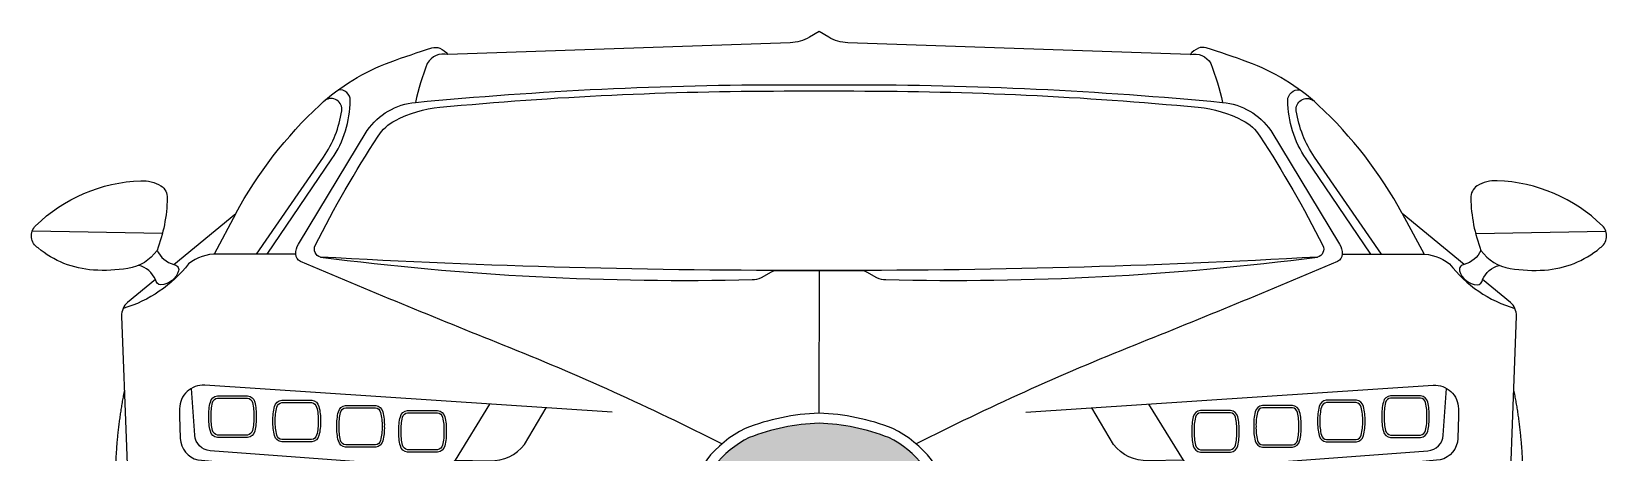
# Model space of a CAD drawing. Header units: millimetres. Extents: x 281 to 9184, y 473 to 5401.
# Drawn here: x 6852 to 9163, y 4199 to 4817 of the extents above; entities that cross this region are included whole.
import ezdxf

# ---------------------------------------------------------------- set-up
doc = ezdxf.new("R2010")
doc.units = ezdxf.units.MM
doc.layers.add('CAR_dwgmodels.com', color=250, linetype='Continuous')

# ---------------------------------------------------------------- blocks, each defined once
blk = doc.blocks.new('Bugatti Chiron_front_dwgmodels.com')
h = blk.add_hatch()
h.set_pattern_fill('HONEY', color=0, scale=3.99341)
h.set_pattern_definition([(0, (-11583.468, -7439.365), (19.018614, 10.980402), [12.679076, -25.358152]), (120, (-11583.468, -7439.365), (-19.018614, 10.980402), [12.679076, -25.358152]), (60, (-11583.468, -7439.365), (4e-08, 21.960804), [-25.358152, 12.679076])])
h.paths.add_polyline_path([(181.4, 518.4, 0.22451), (102.4, 619.4, 0.083501), (0, 640.6, 0.083501), (-102.4, 619.4, 0.22451), (-181.4, 518.4, 0.137645), (-147.3, 247.7, 0.262894), (-112.5, 228.1), (0, 228.1), (112.5, 228.1, 0.262894), (147.3, 247.7, 0.137645)])
edge = h.paths.add_edge_path(flags=16)
edge.add_ellipse((2.8, 523.7), major_axis=(56.1, 0), ratio=0.507125, start_angle=0, end_angle=360)
h.paths.add_polyline_path([(895.5, 399.1, 0.362153), (840.6, 436.4), (367.7, 415.2, 0.370875), (335.1, 384.5), (330.1, 336.8, 0.446586), (366.5, 302.1), (911.1, 313.6, 0.049028)])
h.paths.add_polyline_path([(912.6, 281.3, -0.005416), (899.3, 280.8), (295.5, 265.4), (293, 234.2, 0.160956), (313.4, 227.5), (887.5, 228.3, 0.39713), (911.9, 251.4, 0.016815)])
h.paths.add_polyline_path([(-335.1, 384.5, 0.370875), (-367.7, 415.2), (-840.6, 436.4, 0.362153), (-895.5, 399.1, 0.049028), (-911.1, 313.6), (-366.5, 302.1, 0.446586), (-330.1, 336.8)])
h.paths.add_polyline_path([(-295.5, 265.4), (-899.3, 280.8, -0.005416), (-912.6, 281.3, 0.016815), (-911.9, 251.4, 0.39713), (-887.5, 228.3), (-313.4, 227.5, 0.160956), (-293, 234.2)])
at = {"color": 0}
for points in [[(544.6, 1182.4), (42.2, 1199.7, -0.125857), (14.2, 1207.9), (0, 1216.4), (-14.2, 1207.9, -0.125857), (-42.2, 1199.7), (-544.6, 1182.4, 0.334068), (-574.8, 1169.3, 0.036507), (-592.1, 1112.1)], [(-946.6, 873.8), (-855.7, 948.7, -0.082141), (-732.6, 1108, -0.100247), (-629.1, 1171.4, -0.010825), (-568, 1192.2, -0.178097), (-556.6, 1191.7, -0.13272), (-544.6, 1182.4)], [(946.6, 873.8), (855.7, 948.7, 0.082141), (732.6, 1108, 0.100247), (629.1, 1171.4, 0.010825), (568, 1192.2, 0.178097), (556.6, 1191.7, 0.13272), (544.6, 1182.4, -0.334068), (574.8, 1169.3, -0.036507), (592.1, 1112.1)], [(-142.7, 610.1, 0.022755), (-463.2, 755.4, -0.00565), (-760.6, 878.1, -0.302169), (-767.8, 889.2, -0.134987), (-763.8, 903.5), (-662.9, 1070.8, -0.219811), (-592.1, 1112.1, -0.023766), (-44.8, 1138.1), (0, 1138.1), (44.8, 1138.1, -0.023766), (592.1, 1112.1, -0.219811), (662.9, 1070.8), (763.8, 903.5, -0.134987), (767.8, 889.2, -0.302169), (760.6, 878.1, -0.00565), (463.2, 755.4, 0.022755), (142.7, 610.1)], [(-825.3, 889.2), (-727.1, 1031.7, 0.11433), (-700.3, 1099.6, 0.653914), (-724.9, 1115, -10.611007)], [(-809.9, 889.2), (-714.6, 1029.1, 0.147982), (-687.8, 1114.9, 0.455446), (-705.4, 1130.6, 15.494627)], [(-731.6, 884.8, 0.038335), (-97.9, 851.7, 0.116877), (-84.5, 854.7), (-69.7, 863.2, -0.130199), (-62.4, 865.1), (0, 865.2, -0.015442), (-731.6, 884.8, -0.476909), (-739.2, 901.6, -0.028449), (-647, 1062.4, -0.128753), (-621.6, 1085.6, -0.097009), (-556.4, 1104.9, -0.023684), (-51.2, 1128.8), (0, 1128.8), (51.2, 1128.8, -0.023684), (556.4, 1104.9, -0.097009), (621.6, 1085.6, -0.128753), (647, 1062.4, -0.028449), (739.2, 901.6, -0.476909), (731.6, 884.8, -0.015442), (0, 865.2), (62.4, 865.1, -0.130199), (69.7, 863.2), (84.5, 854.7, 0.116877), (97.9, 851.7, 0.038335), (731.6, 884.8)], [(809.9, 889.2), (714.6, 1029.1, -0.147982), (687.8, 1114.9, -0.455446), (705.4, 1130.6, -15.494627)], [(825.3, 889.2), (727.1, 1031.7, -0.11433), (700.3, 1099.6, -0.653914), (724.9, 1115, 10.611007)], [(-971.3, 894.6, -0.206778), (-1014.1, 867.9, -0.052607), (-1064.7, 865.6, -0.1584), (-1145.9, 898.1, -0.469933), (-1149.4, 930.8, -0.186723), (-995.2, 996.9, -0.141768), (-965.5, 989.5, -0.249374), (-956.3, 971.1, -0.086046), (-971.3, 894.6, 0.218868), (-946.6, 873.8, -0.45979), (-939.7, 864.7, -0.327818), (-965.7, 844, -0.403149), (-973.5, 851.6, 0.22319), (-998.1, 872.5)], [(971.3, 894.6, 0.206778), (1014.1, 867.9, 0.052607), (1064.7, 865.6, 0.1584), (1145.9, 898.1, 0.469933), (1149.4, 930.8, 0.186723), (995.2, 996.9, 0.141768), (965.5, 989.5, 0.249374), (956.3, 971.1, 0.086046), (971.3, 894.6, -0.218868), (946.6, 873.8, 0.45979), (939.7, 864.7, 0.327818), (965.7, 844, 0.403149), (973.5, 851.6, -0.22319), (998.1, 872.5)], [(-767.8, 889.2), (-882.8, 889.2, 0.165174), (-925.1, 874.9, -0.156448), (-1021.1, 809.1, 6.831394)], [(767.8, 889.2), (882.8, 889.2, -0.165174), (925.1, 874.9, 0.156448), (1021.1, 809.1, -6.831394)], [(-973.5, 851.6), (-1014.4, 817.9, 0.233802), (-1023.3, 798.1), (-1009, 414, 0.055051)], [(1009, 414), (1023.3, 798.1, 0.233802), (1014.4, 817.9), (973.5, 851.6)], [(-303.6, 657), (-901.3, 696.3, 0.431696), (-938.2, 661.9, 0.012993), (-937.3, 618.3, 0.332894), (-911.3, 586.6), (-232.6, 522.2)], [(303.6, 657), (901.3, 696.3, -0.431696), (938.2, 661.9, -0.012993), (937.3, 618.3, -0.332894), (911.3, 586.6), (232.6, 522.2)], [(-483.6, 668.8), (-534.1, 586.5, -0.280898), (-556.9, 574.9), (-893.4, 600.1, -0.372234), (-916, 622.8), (-920.9, 691.7)], [(483.6, 668.8), (534.1, 586.5, 0.280898), (556.9, 574.9), (893.4, 600.1, 0.372234), (916, 622.8), (920.9, 691.7)], [(-534.1, 586.5), (-482.8, 585.3, 0.238161), (-432, 609.4), (-400.3, 663.4)], [(534.1, 586.5), (482.8, 585.3, -0.238161), (432, 609.4), (400.3, 663.4)]]:
    blk.add_lwpolyline(points, format="xyb", dxfattribs=at)
for points in [[(-855.7, 948.7), (-887.7, 889.2)], [(855.7, 948.7), (887.7, 889.2)], [(-963.5, 919.3), (-1154.3, 923)], [(963.5, 919.3), (1154.3, 923)], [(0, 655.3), (0.8, 865.2)]]:
    blk.add_lwpolyline(points, dxfattribs=at)
for points in [[(-825.7, 650.4, -0.069093), (-828, 629, -0.315905), (-838.5, 619.7), (-882.7, 619.7, -0.315905), (-893.1, 629, -0.069093), (-895.4, 650.4, -0.069093), (-893.1, 671.7, -0.315905), (-882.7, 681), (-838.5, 681, -0.315905), (-828, 671.7, -0.069093)], [(-829.2, 650.4, -0.069524), (-831.4, 629.8, -0.310866), (-838.7, 623.1), (-882.5, 623.1, -0.310866), (-889.8, 629.8, -0.069524), (-892, 650.4, -0.069524), (-889.8, 670.9, -0.310866), (-882.5, 677.6), (-838.7, 677.6, -0.310866), (-831.4, 670.9, -0.069524)], [(-731.5, 643.7, -0.069093), (-733.8, 622.3, -0.315905), (-744.2, 613), (-788.4, 613, -0.315905), (-798.9, 622.3, -0.069093), (-801.2, 643.7, -0.069093), (-798.9, 665.1, -0.315905), (-788.4, 674.4), (-744.2, 674.4, -0.315905), (-733.8, 665.1, -0.069093)], [(-734.9, 643.7, -0.069524), (-737.1, 623.1, -0.310866), (-744.5, 616.5), (-788.2, 616.5, -0.310866), (-795.6, 623.1, -0.069524), (-797.8, 643.7, -0.069524), (-795.6, 664.3, -0.310866), (-788.2, 670.9), (-744.5, 670.9, -0.310866), (-737.1, 664.3, -0.069524)], [(731.5, 643.7, 0.069093), (733.8, 622.3, 0.315905), (744.2, 613), (788.4, 613, 0.315905), (798.9, 622.3, 0.069093), (801.2, 643.7, 0.069093), (798.9, 665.1, 0.315905), (788.4, 674.4), (744.2, 674.4, 0.315905), (733.8, 665.1, 0.069093)], [(734.9, 643.7, 0.069524), (737.1, 623.1, 0.310866), (744.5, 616.5), (788.2, 616.5, 0.310866), (795.6, 623.1, 0.069524), (797.8, 643.7, 0.069524), (795.6, 664.3, 0.310866), (788.2, 670.9), (744.5, 670.9, 0.310866), (737.1, 664.3, 0.069524)], [(825.7, 650.4, 0.069093), (828, 629, 0.315905), (838.5, 619.7), (882.7, 619.7, 0.315905), (893.1, 629, 0.069093), (895.4, 650.4, 0.069093), (893.1, 671.7, 0.315905), (882.7, 681), (838.5, 681, 0.315905), (828, 671.7, 0.069093)], [(829.2, 650.4, 0.069524), (831.4, 629.8, 0.310866), (838.7, 623.1), (882.5, 623.1, 0.310866), (889.8, 629.8, 0.069524), (892, 650.4, 0.069524), (889.8, 670.9, 0.310866), (882.5, 677.6), (838.7, 677.6, 0.310866), (831.4, 670.9, 0.069524)], [(-637.8, 635.9, -0.069093), (-640.1, 614.6, -0.315905), (-650.5, 605.3), (-694.7, 605.3, -0.315905), (-705.2, 614.6, -0.069093), (-707.5, 635.9, -0.069093), (-705.2, 657.3, -0.315905), (-694.7, 666.6), (-650.5, 666.6, -0.315905), (-640.1, 657.3, -0.069093)], [(-641.2, 635.9, -0.069524), (-643.4, 615.4, -0.310866), (-650.8, 608.7), (-694.5, 608.7, -0.310866), (-701.9, 615.4, -0.069524), (-704.1, 635.9, -0.069524), (-701.9, 656.5, -0.310866), (-694.5, 663.2), (-650.8, 663.2, -0.310866), (-643.4, 656.5, -0.069524)], [(-546.9, 628.7, -0.069093), (-549.2, 607.4, -0.315905), (-559.6, 598.1), (-603.8, 598.1, -0.315905), (-614.3, 607.4, -0.069093), (-616.6, 628.7, -0.069093), (-614.3, 650.1, -0.315905), (-603.8, 659.4), (-559.6, 659.4, -0.315905), (-549.2, 650.1, -0.069093)], [(-550.3, 628.7, -0.069524), (-552.5, 608.2, -0.310866), (-559.8, 601.5), (-603.6, 601.5, -0.310866), (-610.9, 608.2, -0.069524), (-613.1, 628.7, -0.069524), (-610.9, 649.3, -0.310866), (-603.6, 656), (-559.8, 656, -0.310866), (-552.5, 649.3, -0.069524)], [(0, 655.3, 0.084445), (-108.4, 632.9, 0.226526), (-195.9, 521.1, 0.138389), (-160.5, 241.1, 0.268366), (-112.5, 213.4), (0, 213.4), (112.5, 213.4, 0.268366), (160.5, 241.1, 0.138389), (195.9, 521.1, 0.226526), (108.4, 632.9, 0.084445)], [(546.9, 628.7, 0.069093), (549.2, 607.4, 0.315905), (559.6, 598.1), (603.8, 598.1, 0.315905), (614.3, 607.4, 0.069093), (616.6, 628.7, 0.069093), (614.3, 650.1, 0.315905), (603.8, 659.4), (559.6, 659.4, 0.315905), (549.2, 650.1, 0.069093)], [(550.3, 628.7, 0.069524), (552.5, 608.2, 0.310866), (559.8, 601.5), (603.6, 601.5, 0.310866), (610.9, 608.2, 0.069524), (613.1, 628.7, 0.069524), (610.9, 649.3, 0.310866), (603.6, 656), (559.8, 656, 0.310866), (552.5, 649.3, 0.069524)], [(637.8, 635.9, 0.069093), (640.1, 614.6, 0.315905), (650.5, 605.3), (694.7, 605.3, 0.315905), (705.2, 614.6, 0.069093), (707.5, 635.9, 0.069093), (705.2, 657.3, 0.315905), (694.7, 666.6), (650.5, 666.6, 0.315905), (640.1, 657.3, 0.069093)], [(641.2, 635.9, 0.069524), (643.4, 615.4, 0.310866), (650.8, 608.7), (694.5, 608.7, 0.310866), (701.9, 615.4, 0.069524), (704.1, 635.9, 0.069524), (701.9, 656.5, 0.310866), (694.5, 663.2), (650.8, 663.2, 0.310866), (643.4, 656.5, 0.069524)], [(0, 640.6, 0.083501), (-102.4, 619.4, 0.22451), (-181.4, 518.4, 0.137645), (-147.3, 247.7, 0.262894), (-112.5, 228.1), (0, 228.1), (112.5, 228.1, 0.262894), (147.3, 247.7, 0.137645), (181.4, 518.4, 0.22451), (102.4, 619.4, 0.083501)]]:
    blk.add_lwpolyline(points, format="xyb", close=True, dxfattribs=at)
for points in [[(-1019.2, 689.1), (-1032.3, 623.9), (-1032.6, 557.4)], [(1019.2, 689.1), (1032.3, 623.9), (1032.6, 557.4)]]:
    blk.add_rational_spline(points, [0.999969618129, 0.995722822172, 1], degree=2, dxfattribs=at)

msp = doc.modelspace()

# ---------------------------------------------------------------- block references
at = {"layer": 'CAR_dwgmodels.com'}
msp.add_blockref('Bugatti Chiron_front_dwgmodels.com', (8007.2, 3601.1), dxfattribs=at)

doc.saveas('drawing.dxf')
